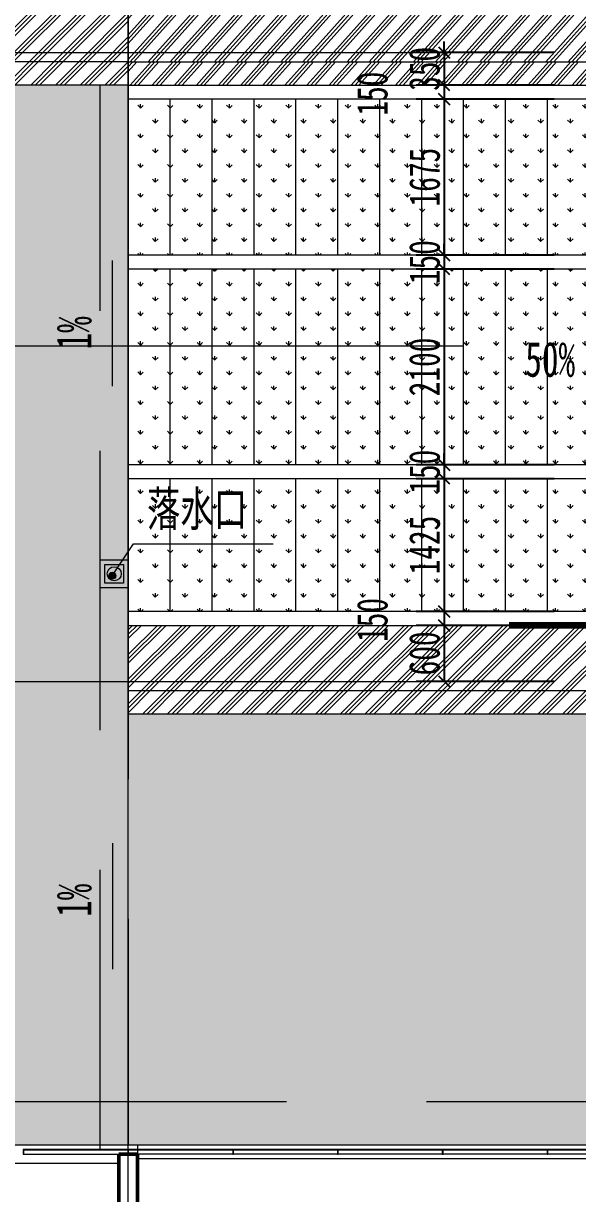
# Model space of a CAD drawing. Header units: millimetres. Extents: x 124696 to 347024, y 412631 to 564609.
# Drawn here: x 171047 to 176995, y 545353 to 557915 of the extents above; entities that cross this region are included whole.
import ezdxf

# ---------------------------------------------------------------- set-up
doc = ezdxf.new("R2010")
doc.units = ezdxf.units.MM
doc.header["$LTSCALE"] = 1500
doc.header["$MEASUREMENT"] = 0
for name, pattern in [('二层平面图$0$Aligning Line', [6.35, 3.175, -3.175]), ('二层平面图$0$IMPORT-216002', [3, 2, -1]), ('二层平面图$0$轴网线_12_3_3_3 mm', [21, 12, -3, 3, -3]), ('二层平面图$0$隐藏线', [7.14375, 4.7625, -2.38125])]:
    doc.linetypes.add(name, pattern=pattern)
doc.layers.add('0-建筑底图', color=7, linetype='Continuous')
for name, color, linetype, lineweight in [('二层平面图$0$A-FLOR-STRS', 51, 'Continuous', 9), ('二层平面图$0$A-LINE', 7, 'Continuous', 9), ('二层平面图$0$A-LINE-1', 7, '二层平面图$0$IMPORT-216002', 9), ('二层平面图$0$A-LINE-2', 7, 'Continuous', 20), ('二层平面图$0$A-LINE-4', 7, '二层平面图$0$Aligning Line', 100), ('二层平面图$0$A-LINE-5', 7, '二层平面图$0$隐藏线', 9), ('二层平面图$0$A-WALL-1', 10, 'Continuous', 50), ('二层平面图$0$A-WALL-CURT-PANEL-2', 7, 'Continuous', 9), ('二层平面图$0$A-WALL-CURT-PANEL-3', 140, 'Continuous', 9), ('二层平面图$0$A-WALL-CURT-STILE-2', 7, 'Continuous', 9), ('二层平面图$0$A-WALL-CURT-STILE-3', 7, 'Continuous', 9), ('二层平面图$0$ANNO-DIMS', 3, 'Continuous', 15), ('二层平面图$0$ANNO-DOTE-1', 10, '二层平面图$0$轴网线_12_3_3_3 mm', 15), ('二层平面图$0$ANNO-TEXT', 7, 'Continuous', 15), ('二层平面图$0$ANNO-TEXT-2', 210, 'Continuous', 15), ('二层平面图$0$FLOR-PATT', 99, 'Continuous', 9)]:
    doc.layers.add(name, color=color, linetype=linetype, lineweight=lineweight)
doc.styles.add('二层平面图$0$黑体', font='simhei.ttf', dxfattribs={"width": 0.7, "height": 375})
doc.styles.add('二层平面图$0$黑体_5', font='simhei.ttf', dxfattribs={"width": 0.7, "height": 330})
doc.dimstyles.new('二层平面图$0$直线_2_2mm_黑体_引线_文字在上_2', dxfattribs={"dimscale": 304.8, "dimtxt": 412.811453, "dimasz": 0.393701, "dimexe": 0.984252, "dimexo": 0.0625, "dimgap": 0.147638, "dimtad": 1, "dimdec": 0, "dimzin": 0, "dimdsep": 46, "dimtxsty": '二层平面图$0$黑体_5', "dimblk1": '二层平面图$0$_Oblique', "dimblk2": '二层平面图$0$_Oblique', "dimsah": 1, "dimcen": 0.09, "dimazin": 0, "dimtfac": 1, "dimtdec": 4, "dimtix": 1, "dimtmove": 2, "dimatfit": 3, "dimfxl": 3.937008, "dimfxlon": 1, "dimtvp": 1, "dimtolj": 1, "dimtzin": 0, "dimarcsym": 2})
doc.dimstyles.new('二层平面图$0$直线_2_2mm_黑体_引线_文字在上_3', dxfattribs={"dimscale": 304.8, "dimtxt": 412.811453, "dimasz": 0.393701, "dimexe": 0.984252, "dimexo": 0.0625, "dimgap": 0.147638, "dimtad": 1, "dimdec": 0, "dimzin": 0, "dimdsep": 46, "dimtxsty": '二层平面图$0$黑体_5', "dimblk1": '二层平面图$0$_Oblique', "dimblk2": '二层平面图$0$_Oblique', "dimsah": 1, "dimcen": 0.09, "dimazin": 0, "dimtfac": 1, "dimtdec": 4, "dimtix": 1, "dimtmove": 0, "dimatfit": 3, "dimfxl": 3.937008, "dimfxlon": 1, "dimtvp": 1, "dimtolj": 1, "dimtzin": 0, "dimarcsym": 2})
pattern_1 = [(45, (0, 0), (-132.58252, 132.58252), []), (45, (46.88, 0), (0, 265.16504), []), (45, (-46.88, 0), (0, 265.16504), [])]
pattern_2 = [(90, (0, 0), (-159.099, 159.099), [42.187, -276.011]), (45, (0, 0), (-159.09903, 159.09903), [42.187, -182.812]), (135, (0, 0), (-159.09903, -159.09903), [42.188, -182.813])]

# ---------------------------------------------------------------- blocks, each defined once
blk = doc.blocks.new('二层平面图$0$系统嵌板 - 白色拉板网 B-8735269-104-2F')
at = {"layer": '二层平面图$0$A-WALL-CURT-PANEL-3'}
for p, q in [((558.5, 5), (-558.5, 5)), ((-558.5, 5), (-558.5, 0)), ((-558.5, 0), (558.5, 0)), ((558.5, 0), (558.5, 5))]:
    blk.add_line(p, q, dxfattribs=at)
blk = doc.blocks.new('二层平面图$0$矩形竖梃 - 8 x 50 mm 蜂窝铝板幕墙开缝-8735262-104-2F')
at = {"layer": '二层平面图$0$A-WALL-CURT-STILE-3'}
for p, q in [((-4, 0), (4, 0)), ((-4, -50), (-4, 0)), ((4, 0), (4, -50)), ((4, -50), (-4, -50))]:
    blk.add_line(p, q, dxfattribs=at)
blk = doc.blocks.new('二层平面图$0$楼板 斜檐口 - 楼板 斜檐口-3571289-104-2F')
at = {"layer": '二层平面图$0$FLOR-PATT'}
h = blk.add_hatch(dxfattribs=at)
h.set_pattern_fill('FP_69', color=256, style=0, pattern_type=2)
h.set_pattern_definition(pattern_1)
h.paths.add_polyline_path([(22388, 101150), (27000, 101150), (27000, 101850), (18000, 101850), (18000, 101150), (21698, 101150)])
h = blk.add_hatch(dxfattribs=at)
h.set_pattern_fill('FP_80', color=256, style=0, pattern_type=2)
h.set_pattern_definition([(48.19, (5590, 0), (-118.58652, 132.5819), []), (48.19, (5631.93, 0), (-0.00192, 265.16498), []), (48.19, (5548.07, 0), (-0.00192, 265.16498), [])])
h.paths.add_polyline_path([(36900, 101150), (36900, 101850), (27000, 101850), (27000, 101150), (36194, 101150)])
h = blk.add_hatch(dxfattribs=at)
h.set_pattern_fill('FP_69', color=256, style=0, pattern_type=2)
h.set_pattern_definition(pattern_1)
h.paths.add_polyline_path([(22388, 100900), (27000, 100900), (27000, 101150), (18000, 101150), (18000, 100900), (21698, 100900)])
h = blk.add_hatch(dxfattribs=at)
h.set_pattern_fill('FP_79', color=256, style=0, pattern_type=2)
h.set_pattern_definition([(48.19, (5620, 0), (-118.58652, 132.5819), []), (48.19, (5661.93, 0), (-0.00192, 265.16498), []), (48.19, (5578.07, 0), (-0.00192, 265.16498), [])])
h.paths.add_polyline_path([(36900, 100900), (36900, 101150), (27000, 101150), (27000, 100900), (36194, 100900)])
h = blk.add_hatch(dxfattribs=at)
h.set_pattern_fill('FP_47', color=256, style=0, pattern_type=2)
h.set_pattern_definition(pattern_1)
h.paths.add_polyline_path([(35849, 94400), (45000, 94400), (45000, 95100), (27000, 95100), (27000, 94400), (35504, 94400)])
h = blk.add_hatch(dxfattribs=at)
h.set_pattern_fill('FP_47', color=256, style=0, pattern_type=2)
h.set_pattern_definition(pattern_1)
h.paths.add_polyline_path([(27000, 94150), (45000, 94150), (45000, 94400), (27000, 94400), (27000, 94369)])
at = {"layer": '二层平面图$0$A-LINE'}
for p, q in [((27000, 101150), (27000, 101850)), ((27000, 101850), (27000, 101150)), ((27000, 101150), (18000, 101150)), ((27000, 101150), (36900, 101150)), ((27000, 100900), (27000, 101150)), ((27000, 101150), (27000, 100900)), ((27000, 100900), (18000, 100900)), ((27000, 100900), (36900, 100900)), ((27000, 95100), (45000, 95100)), ((27000, 94150), (27000, 94400)), ((27000, 94400), (45000, 94400)), ((27000, 94150), (45000, 94150))]:
    blk.add_line(p, q, dxfattribs=at)
blk = doc.blocks.new('二层平面图$0$矩形竖梃 - 8 x 50 mm 蜂窝铝板幕墙开缝-2339152-104-2F')
at = {"layer": '二层平面图$0$A-WALL-CURT-STILE-2'}
blk.add_line((25879, 89425), (26900, 89425), dxfattribs=at)
blk = doc.blocks.new('二层平面图$0$00_引注_规范_ - 00_引注_规范_-5761223-104-2F')
at = {"layer": '二层平面图$0$ANNO-TEXT'}
for p, q in [((0, 0), (5, 0)), ((5, 0), (10, 0))]:
    blk.add_line(p, q, dxfattribs=at)
blk = doc.blocks.new('二层平面图$0$符号排水箭头_虚线 - 排水箭头-5917014-104-2F')
at = {"layer": '二层平面图$0$ANNO-TEXT'}
blk.add_hatch(color=256, dxfattribs=at).paths.add_polyline_path([(2.5, 0.577), (2.5, -0.577), (0, 0)])
at = {"layer": '二层平面图$0$ANNO-TEXT-2'}
blk.add_line((2.339, 0), (11.339, 0), dxfattribs=at)
blk = doc.blocks.new('二层平面图$0$符号排水箭头_虚线 - 排水箭头-5936943-104-2F')
at = {"layer": '二层平面图$0$ANNO-TEXT'}
blk.add_hatch(color=256, dxfattribs=at).paths.add_polyline_path([(2.5, -0.577), (0, 0), (2.5, 0.577)])
at = {"layer": '二层平面图$0$ANNO-TEXT-2'}
blk.add_line((2.339, 0), (11.339, 0), dxfattribs=at)
blk = doc.blocks.new('二层平面图$0$_Oblique')
at = {"color": 0, "linetype": 'ByBlock', "lineweight": -2}
blk.add_line((-0.5, -0.5), (0.5, 0.5), dxfattribs=at)
blk = doc.blocks.new('*D2566')
at = {"layer": '二层平面图$0$ANNO-DIMS', "color": 0, "lineweight": -2, "transparency": 16777216}
for p, q in [((31573, 101250), (30092, 101250)), ((30392, 101250), (30392, 101370)), ((30392, 101250), (30392, 100900)), ((31573, 100900), (30092, 100900)), ((30392, 100900), (30392, 100780))]:
    blk.add_line(p, q, dxfattribs=at)
at = {"layer": '二层平面图$0$ANNO-DIMS', "color": 0, "lineweight": -2, "transparency": 16777216, "xscale": 120, "yscale": 120, "zscale": 120}
for p, rotation in [((30392, 101250), 270), ((30392, 100900), 90)]:
    blk.add_blockref('二层平面图$0$_Oblique', p, dxfattribs=dict(at, rotation=rotation))
at = {"layer": '二层平面图$0$ANNO-DIMS', "color": 0, "transparency": 16777216, "insert": (30181, 101075), "char_height": 330, "width": 604.82, "attachment_point": 5, "rotation": 90, "style": '二层平面图$0$黑体_5'}
blk.add_mtext('\\A1;350', dxfattribs=at)
blk = doc.blocks.new('*D2567')
at = {"layer": '二层平面图$0$ANNO-DIMS', "color": 0, "lineweight": -2, "transparency": 16777216}
for p, q in [((31573, 100900), (30092, 100900)), ((30392, 100900), (30392, 100750)), ((31573, 100750), (30092, 100750))]:
    blk.add_line(p, q, dxfattribs=at)
at = {"layer": '二层平面图$0$ANNO-DIMS', "color": 0, "lineweight": -2, "transparency": 16777216, "xscale": 120, "yscale": 120, "zscale": 120}
for p, rotation in [((30392, 100900), 90), ((30392, 100750), 270)]:
    blk.add_blockref('二层平面图$0$_Oblique', p, dxfattribs=dict(at, rotation=rotation))
at = {"layer": '二层平面图$0$ANNO-DIMS', "color": 0, "transparency": 16777216, "insert": (29453, 100573), "char_height": 330, "width": 604.82, "attachment_point": 1, "rotation": 90, "line_spacing_factor": 0.872751, "style": '二层平面图$0$黑体_5'}
blk.add_mtext('\\A1;150', dxfattribs=at)
blk = doc.blocks.new('*D2568')
at = {"layer": '二层平面图$0$ANNO-DIMS', "color": 0, "lineweight": -2, "transparency": 16777216}
for p, q in [((31573, 100750), (30092, 100750)), ((30392, 100750), (30392, 99075)), ((31573, 99075), (30092, 99075))]:
    blk.add_line(p, q, dxfattribs=at)
at = {"layer": '二层平面图$0$ANNO-DIMS', "color": 0, "lineweight": -2, "transparency": 16777216, "xscale": 120, "yscale": 120, "zscale": 120}
for p, rotation in [((30392, 100750), 90), ((30392, 99075), 270)]:
    blk.add_blockref('二层平面图$0$_Oblique', p, dxfattribs=dict(at, rotation=rotation))
at = {"layer": '二层平面图$0$ANNO-DIMS', "color": 0, "transparency": 16777216, "insert": (30182, 99912), "char_height": 330, "width": 806.42, "attachment_point": 5, "rotation": 90, "style": '二层平面图$0$黑体_5'}
blk.add_mtext('\\A1;1675', dxfattribs=at)
blk = doc.blocks.new('*D2636')
at = {"layer": '二层平面图$0$ANNO-DIMS', "color": 0, "lineweight": -2, "transparency": 16777216}
for p, q in [((30392, 99075), (30392, 99195)), ((31573, 99075), (30092, 99075)), ((30392, 99075), (30392, 98925)), ((31573, 98925), (30092, 98925)), ((30392, 98925), (30392, 98805))]:
    blk.add_line(p, q, dxfattribs=at)
at = {"layer": '二层平面图$0$ANNO-DIMS', "color": 0, "lineweight": -2, "transparency": 16777216, "xscale": 120, "yscale": 120, "zscale": 120}
for p, rotation in [((30392, 99075), 270), ((30392, 98925), 90)]:
    blk.add_blockref('二层平面图$0$_Oblique', p, dxfattribs=dict(at, rotation=rotation))
at = {"layer": '二层平面图$0$ANNO-DIMS', "color": 0, "transparency": 16777216, "insert": (30181, 99000), "char_height": 330, "width": 604.82, "attachment_point": 5, "rotation": 90, "style": '二层平面图$0$黑体_5'}
blk.add_mtext('\\A1;150', dxfattribs=at)
blk = doc.blocks.new('*D2637')
at = {"layer": '二层平面图$0$ANNO-DIMS', "color": 0, "lineweight": -2, "transparency": 16777216}
for p, q in [((31573, 98925), (30092, 98925)), ((30392, 98925), (30392, 96825)), ((31573, 96825), (30092, 96825))]:
    blk.add_line(p, q, dxfattribs=at)
at = {"layer": '二层平面图$0$ANNO-DIMS', "color": 0, "lineweight": -2, "transparency": 16777216, "xscale": 120, "yscale": 120, "zscale": 120}
for p, rotation in [((30392, 98925), 90), ((30392, 96825), 270)]:
    blk.add_blockref('二层平面图$0$_Oblique', p, dxfattribs=dict(at, rotation=rotation))
at = {"layer": '二层平面图$0$ANNO-DIMS', "color": 0, "transparency": 16777216, "insert": (30181, 97875), "char_height": 330, "width": 806.42, "attachment_point": 5, "rotation": 90, "style": '二层平面图$0$黑体_5'}
blk.add_mtext('\\A1;2100', dxfattribs=at)
blk = doc.blocks.new('*D2638')
at = {"layer": '二层平面图$0$ANNO-DIMS', "color": 0, "lineweight": -2, "transparency": 16777216}
for p, q in [((30392, 96825), (30392, 96945)), ((31573, 96825), (30092, 96825)), ((30392, 96825), (30392, 96675)), ((31573, 96675), (30092, 96675)), ((30392, 96675), (30392, 96555))]:
    blk.add_line(p, q, dxfattribs=at)
at = {"layer": '二层平面图$0$ANNO-DIMS', "color": 0, "lineweight": -2, "transparency": 16777216, "xscale": 120, "yscale": 120, "zscale": 120}
for p, rotation in [((30392, 96825), 270), ((30392, 96675), 90)]:
    blk.add_blockref('二层平面图$0$_Oblique', p, dxfattribs=dict(at, rotation=rotation))
at = {"layer": '二层平面图$0$ANNO-DIMS', "color": 0, "transparency": 16777216, "insert": (30181, 96750), "char_height": 330, "width": 604.82, "attachment_point": 5, "rotation": 90, "style": '二层平面图$0$黑体_5'}
blk.add_mtext('\\A1;150', dxfattribs=at)
blk = doc.blocks.new('*D2639')
at = {"layer": '二层平面图$0$ANNO-DIMS', "color": 0, "lineweight": -2, "transparency": 16777216}
for p, q in [((31573, 96675), (30092, 96675)), ((30392, 96675), (30392, 95250)), ((31573, 95250), (30092, 95250))]:
    blk.add_line(p, q, dxfattribs=at)
at = {"layer": '二层平面图$0$ANNO-DIMS', "color": 0, "lineweight": -2, "transparency": 16777216, "xscale": 120, "yscale": 120, "zscale": 120}
for p, rotation in [((30392, 96675), 90), ((30392, 95250), 270)]:
    blk.add_blockref('二层平面图$0$_Oblique', p, dxfattribs=dict(at, rotation=rotation))
at = {"layer": '二层平面图$0$ANNO-DIMS', "color": 0, "transparency": 16777216, "insert": (30182, 95963), "char_height": 330, "width": 806.42, "attachment_point": 5, "rotation": 90, "style": '二层平面图$0$黑体_5'}
blk.add_mtext('\\A1;1425', dxfattribs=at)
blk = doc.blocks.new('*D2640')
at = {"layer": '二层平面图$0$ANNO-DIMS', "color": 0, "lineweight": -2, "transparency": 16777216}
for p, q in [((31573, 95250), (30092, 95250)), ((30392, 95250), (30392, 95100)), ((31573, 95100), (30092, 95100))]:
    blk.add_line(p, q, dxfattribs=at)
at = {"layer": '二层平面图$0$ANNO-DIMS', "color": 0, "lineweight": -2, "transparency": 16777216, "xscale": 120, "yscale": 120, "zscale": 120}
for p, rotation in [((30392, 95250), 90), ((30392, 95100), 270)]:
    blk.add_blockref('二层平面图$0$_Oblique', p, dxfattribs=dict(at, rotation=rotation))
at = {"layer": '二层平面图$0$ANNO-DIMS', "color": 0, "transparency": 16777216, "insert": (29453, 94923), "char_height": 330, "width": 604.82, "attachment_point": 1, "rotation": 90, "line_spacing_factor": 0.872751, "style": '二层平面图$0$黑体_5'}
blk.add_mtext('\\A1;150', dxfattribs=at)
blk = doc.blocks.new('*D2641')
at = {"layer": '二层平面图$0$ANNO-DIMS', "color": 0, "lineweight": -2, "transparency": 16777216}
for p, q in [((31573, 95100), (30092, 95100)), ((30392, 95100), (30392, 94500)), ((31573, 94500), (30092, 94500))]:
    blk.add_line(p, q, dxfattribs=at)
at = {"layer": '二层平面图$0$ANNO-DIMS', "color": 0, "lineweight": -2, "transparency": 16777216, "xscale": 120, "yscale": 120, "zscale": 120}
for p, rotation in [((30392, 95100), 90), ((30392, 94500), 270)]:
    blk.add_blockref('二层平面图$0$_Oblique', p, dxfattribs=dict(at, rotation=rotation))
at = {"layer": '二层平面图$0$ANNO-DIMS', "color": 0, "transparency": 16777216, "insert": (30181, 94800), "char_height": 330, "width": 604.82, "attachment_point": 5, "rotation": 90, "style": '二层平面图$0$黑体_5'}
blk.add_mtext('\\A1;600', dxfattribs=at)
blk = doc.blocks.new('二层平面图')
at = {"layer": '二层平面图$0$A-FLOR-STRS'}
h = blk.add_hatch(dxfattribs=at)
h.set_pattern_fill('FP_108', color=8, style=0, pattern_type=2)
h.set_pattern_definition(pattern_2)
h.paths.add_polyline_path([(27450, 99075), (27450, 100750), (27000, 100750), (27000, 99075)])
h = blk.add_hatch(dxfattribs=at)
h.set_pattern_fill('FP_108', color=8, style=0, pattern_type=2)
h.set_pattern_definition(pattern_2)
h.paths.add_polyline_path([(27900, 99075), (27900, 100750), (27450, 100750), (27450, 99075)])
h = blk.add_hatch(dxfattribs=at)
h.set_pattern_fill('FP_108', color=8, style=0, pattern_type=2)
h.set_pattern_definition(pattern_2)
h.paths.add_polyline_path([(28350, 99075), (28350, 100750), (27900, 100750), (27900, 99075), (27910.6, 99075)])
h = blk.add_hatch(dxfattribs=at)
h.set_pattern_fill('FP_108', color=8, style=0, pattern_type=2)
h.set_pattern_definition(pattern_2)
h.paths.add_polyline_path([(28350, 99075), (28800, 99075), (28800, 100750), (28350, 100750), (28350, 99085)])
h = blk.add_hatch(dxfattribs=at)
h.set_pattern_fill('FP_108', color=8, style=0, pattern_type=2)
h.set_pattern_definition(pattern_2)
h.paths.add_polyline_path([(29100, 99075), (29250, 99075), (29250, 100750), (28800, 100750), (28800, 99075), (28863.4, 99075)])
h = blk.add_hatch(dxfattribs=at)
h.set_pattern_fill('FP_122', color=8, style=0, pattern_type=2)
h.set_pattern_definition(pattern_2)
h.paths.add_polyline_path([(29700, 99075), (29700, 100750), (29250, 100750), (29250, 99075), (29646.3, 99075)])
h = blk.add_hatch(dxfattribs=at)
h.set_pattern_fill('FP_122', color=8, style=0, pattern_type=2)
h.set_pattern_definition(pattern_2)
h.paths.add_polyline_path([(29700, 99075), (30150, 99075), (30150, 100750), (29700, 100750), (29700, 99085)])
h = blk.add_hatch(dxfattribs=at)
h.set_pattern_fill('FP_122', color=8, style=0, pattern_type=2)
h.set_pattern_definition(pattern_2)
h.paths.add_polyline_path([(30592.1, 99075), (30600, 99075), (30600, 100750), (30150, 100750), (30150, 99075), (30474.4, 99075)])
h = blk.add_hatch(dxfattribs=at)
h.set_pattern_fill('FP_122', color=8, style=0, pattern_type=2)
h.set_pattern_definition(pattern_2)
h.paths.add_polyline_path([(31050, 99075), (31050, 100750), (30600, 100750), (30600, 99075), (30671.8, 99075)])
h = blk.add_hatch(dxfattribs=at)
h.set_pattern_fill('FP_122', color=8, style=0, pattern_type=2)
h.set_pattern_definition(pattern_2)
h.paths.add_polyline_path([(31500, 99075), (31500, 100750), (31050, 100750), (31050, 99075)])
h = blk.add_hatch(dxfattribs=at)
h.set_pattern_fill('FP_122', color=8, style=0, pattern_type=2)
h.set_pattern_definition(pattern_2)
h.paths.add_polyline_path([(31950, 99075), (31950, 100750), (31500, 100750), (31500, 99075)])
h = blk.add_hatch(dxfattribs=at)
h.set_pattern_fill('FP_107', color=8, style=0, pattern_type=2)
h.set_pattern_definition(pattern_2)
h.paths.add_polyline_path([(27450, 96825), (27450, 98925), (27000, 98925), (27000, 96825)])
h = blk.add_hatch(dxfattribs=at)
h.set_pattern_fill('FP_107', color=8, style=0, pattern_type=2)
h.set_pattern_definition(pattern_2)
h.paths.add_polyline_path([(27900, 96825), (27900, 98925), (27450, 98925), (27450, 96825)])
h = blk.add_hatch(dxfattribs=at)
h.set_pattern_fill('FP_107', color=8, style=0, pattern_type=2)
h.set_pattern_definition(pattern_2)
h.paths.add_polyline_path([(28350, 96825), (28350, 98925), (27900, 98925), (27900, 96825), (27910.6, 96825)])
h = blk.add_hatch(dxfattribs=at)
h.set_pattern_fill('FP_107', color=8, style=0, pattern_type=2)
h.set_pattern_definition(pattern_2)
h.paths.add_polyline_path([(28350, 96825), (28800, 96825), (28800, 98925), (28350, 98925), (28350, 96959.6)])
h = blk.add_hatch(dxfattribs=at)
h.set_pattern_fill('FP_107', color=8, style=0, pattern_type=2)
h.set_pattern_definition(pattern_2)
h.paths.add_polyline_path([(28935.5, 96825), (29250, 96825), (29250, 98925), (28800, 98925), (28800, 96825)])
h = blk.add_hatch(dxfattribs=at)
h.set_pattern_fill('FP_107', color=8, style=0, pattern_type=2)
h.set_pattern_definition(pattern_2)
h.paths.add_polyline_path([(29700, 96825), (29700, 98925), (29250, 98925), (29250, 96825), (29568.6, 96825)])
h = blk.add_hatch(dxfattribs=at)
h.set_pattern_fill('FP_107', color=8, style=0, pattern_type=2)
h.set_pattern_definition(pattern_2)
h.paths.add_polyline_path([(30150, 96825), (30150, 98925), (29700, 98925), (29700, 96825), (29981.5, 96825)])
h = blk.add_hatch(dxfattribs=at)
h.set_pattern_fill('FP_107', color=8, style=0, pattern_type=2)
h.set_pattern_definition(pattern_2)
h.paths.add_polyline_path([(30150, 96825), (30600, 96825), (30600, 98925), (30150, 98925), (30150, 97061.5)])
h = blk.add_hatch(dxfattribs=at)
h.set_pattern_fill('FP_107', color=8, style=0, pattern_type=2)
h.set_pattern_definition(pattern_2)
h.paths.add_polyline_path([(31050, 96825), (31050, 98925), (30600, 98925), (30600, 96825), (30671.8, 96825)])
h = blk.add_hatch(dxfattribs=at)
h.set_pattern_fill('FP_107', color=8, style=0, pattern_type=2)
h.set_pattern_definition(pattern_2)
h.paths.add_polyline_path([(31500, 96825), (31500, 98925), (31050, 98925), (31050, 96825)])
h = blk.add_hatch(dxfattribs=at)
h.set_pattern_fill('FP_107', color=8, style=0, pattern_type=2)
h.set_pattern_definition(pattern_2)
h.paths.add_polyline_path([(31950, 96825), (31950, 98925), (31500, 98925), (31500, 96825)])
h = blk.add_hatch(dxfattribs=at)
h.set_pattern_fill('FP_107', color=8, style=0, pattern_type=2)
h.set_pattern_definition(pattern_2)
h.paths.add_polyline_path([(27450, 95250), (27450, 96675), (27000, 96675), (27000, 95250), (27220.3, 95250)])
h = blk.add_hatch(dxfattribs=at)
h.set_pattern_fill('FP_107', color=8, style=0, pattern_type=2)
h.set_pattern_definition(pattern_2)
h.paths.add_polyline_path([(27900, 95250), (27900, 96675), (27450, 96675), (27450, 95250)])
h = blk.add_hatch(dxfattribs=at)
h.set_pattern_fill('FP_107', color=8, style=0, pattern_type=2)
h.set_pattern_definition(pattern_2)
h.paths.add_polyline_path([(27910.6, 95250), (28350, 95250), (28350, 96675), (27900, 96675), (27900, 95250)])
h = blk.add_hatch(dxfattribs=at)
h.set_pattern_fill('FP_107', color=8, style=0, pattern_type=2)
h.set_pattern_definition(pattern_2)
h.paths.add_polyline_path([(28800, 95250), (28800, 96675), (28350, 96675), (28350, 95250)])
h = blk.add_hatch(dxfattribs=at)
h.set_pattern_fill('FP_107', color=8, style=0, pattern_type=2)
h.set_pattern_definition(pattern_2)
h.paths.add_polyline_path([(29250, 95250), (29250, 96675), (28800, 96675), (28800, 95250)])
h = blk.add_hatch(dxfattribs=at)
h.set_pattern_fill('FP_107', color=8, style=0, pattern_type=2)
h.set_pattern_definition(pattern_2)
h.paths.add_polyline_path([(29700, 95250), (29700, 96675), (29250, 96675), (29250, 95250), (29291.2, 95250)])
h = blk.add_hatch(dxfattribs=at)
h.set_pattern_fill('FP_107', color=8, style=0, pattern_type=2)
h.set_pattern_definition(pattern_2)
h.paths.add_polyline_path([(29981.5, 95250), (30150, 95250), (30150, 96675), (29700, 96675), (29700, 95250)])
h = blk.add_hatch(dxfattribs=at)
h.set_pattern_fill('FP_107', color=8, style=0, pattern_type=2)
h.set_pattern_definition(pattern_2)
h.paths.add_polyline_path([(30600, 95250), (30600, 96675), (30150, 96675), (30150, 95250)])
h = blk.add_hatch(dxfattribs=at)
h.set_pattern_fill('FP_107', color=8, style=0, pattern_type=2)
h.set_pattern_definition(pattern_2)
h.paths.add_polyline_path([(30685.6, 95250), (31050, 95250.9), (31050, 96675), (30600, 96675), (30600, 95250), (30671.8, 95250)])
h = blk.add_hatch(dxfattribs=at)
h.set_pattern_fill('FP_107', color=8, style=0, pattern_type=2)
h.set_pattern_definition(pattern_2)
h.paths.add_polyline_path([(31500, 95250), (31500, 96675), (31050, 96675), (31050, 95250), (31362.1, 95250)])
h = blk.add_hatch(dxfattribs=at)
h.set_pattern_fill('FP_107', color=8, style=0, pattern_type=2)
h.set_pattern_definition(pattern_2)
h.paths.add_polyline_path([(31950, 95250), (31950, 96675), (31500, 96675), (31500, 95250)])
at = {"layer": '二层平面图$0$ANNO-TEXT'}
h = blk.add_hatch(color=8, dxfattribs=at)
edge = h.paths.add_edge_path()
edge.add_arc((26828.2, 95633.6), 37.5, 0, 360)
at = {"layer": '二层平面图$0$FLOR-PATT'}
h = blk.add_hatch(dxfattribs=at)
h.set_pattern_fill('FP_72', color=8, style=0, pattern_type=2)
h.set_pattern_definition([(90, (0, 0), (-159.099, 159.099), [42.187, -276.011]), (45, (0, 0), (-159.09903, 159.09903), [42.188, -182.813]), (135, (0, 0), (-159.09903, -159.09903), [42.188, -182.813])])
h.paths.add_polyline_path([(18000, 89525), (45000, 89525), (45000, 94150), (27000, 94150), (27000, 100900), (18000, 100900), (18000, 89653.3)])
at = {"layer": '二层平面图$0$A-FLOR-STRS', "color": 8}
for p, q in [((27450, 100750), (27000, 100750)), ((27900, 100750), (27450, 100750)), ((27450, 99075), (27450, 100750)), ((28350, 100750), (27900, 100750)), ((27900, 99075), (27900, 100750)), ((28800, 100750), (28350, 100750)), ((28350, 99075), (28350, 100750)), ((29250, 100750), (28800, 100750)), ((28800, 99075), (28800, 100750)), ((29700, 100750), (29250, 100750)), ((29250, 99075), (29250, 100750)), ((30150, 100750), (29700, 100750)), ((29700, 99075), (29700, 100750)), ((30600, 100750), (30150, 100750)), ((30150, 99075), (30150, 100750)), ((31050, 100750), (30600, 100750)), ((30600, 99075), (30600, 100750)), ((31500, 100750), (31050, 100750)), ((31050, 99075), (31050, 100750)), ((31950, 100750), (31500, 100750)), ((31500, 99075), (31500, 100750)), ((36900, 99075), (27000, 99075)), ((27450, 99075), (27000, 99075)), ((27900, 99075), (27450, 99075)), ((28350, 99075), (27900, 99075)), ((28800, 99075), (28350, 99075)), ((29250, 99075), (28800, 99075)), ((29700, 99075), (29250, 99075)), ((30150, 99075), (29700, 99075)), ((30600, 99075), (30150, 99075)), ((31050, 99075), (30600, 99075)), ((31500, 99075), (31050, 99075)), ((31950, 99075), (31500, 99075)), ((27450, 98925), (27000, 98925)), ((36900, 98925), (27000, 98925)), ((27900, 98925), (27450, 98925)), ((27450, 96825), (27450, 98925)), ((28350, 98925), (27900, 98925)), ((27900, 96825), (27900, 98925)), ((28800, 98925), (28350, 98925)), ((28350, 96825), (28350, 98925)), ((29250, 98925), (28800, 98925)), ((28800, 96825), (28800, 98925)), ((29700, 98925), (29250, 98925)), ((29250, 96825), (29250, 98925)), ((30150, 98925), (29700, 98925)), ((29700, 96825), (29700, 98925)), ((30600, 98925), (30150, 98925)), ((30150, 96825), (30150, 98925)), ((31050, 98925), (30600, 98925)), ((30600, 96825), (30600, 98925)), ((31500, 98925), (31050, 98925)), ((31050, 96825), (31050, 98925)), ((31950, 98925), (31500, 98925)), ((31500, 96825), (31500, 98925)), ((27450, 96825), (27000, 96825)), ((36900, 96825), (27000, 96825)), ((27900, 96825), (27450, 96825)), ((28350, 96825), (27900, 96825)), ((28800, 96825), (28350, 96825)), ((29250, 96825), (28800, 96825)), ((29700, 96825), (29250, 96825)), ((30150, 96825), (29700, 96825)), ((30600, 96825), (30150, 96825)), ((31050, 96825), (30600, 96825)), ((31500, 96825), (31050, 96825)), ((31950, 96825), (31500, 96825)), ((36900, 96675), (27000, 96675)), ((27450, 96675), (27000, 96675)), ((27900, 96675), (27450, 96675)), ((27450, 95250), (27450, 96675)), ((28350, 96675), (27900, 96675)), ((27900, 95250), (27900, 96675)), ((28800, 96675), (28350, 96675)), ((28350, 95250), (28350, 96675)), ((29250, 96675), (28800, 96675)), ((28800, 95250), (28800, 96675)), ((29700, 96675), (29250, 96675)), ((29250, 95250), (29250, 96675)), ((30150, 96675), (29700, 96675)), ((29700, 95250), (29700, 96675)), ((30600, 96675), (30150, 96675)), ((30150, 95250), (30150, 96675)), ((31050, 96675), (30600, 96675)), ((30600, 95250), (30600, 96675)), ((31500, 96675), (31050, 96675)), ((31050, 95250), (31050, 96675)), ((31950, 96675), (31500, 96675)), ((31500, 95250), (31500, 96675)), ((27450, 95250), (27000, 95250)), ((27900, 95250), (27450, 95250)), ((28350, 95250), (27900, 95250)), ((28800, 95250), (28350, 95250)), ((29250, 95250), (28800, 95250)), ((29700, 95250), (29250, 95250)), ((30150, 95250), (29700, 95250)), ((30600, 95250), (30150, 95250)), ((31050, 95250), (30600, 95250)), ((31500, 95250), (31050, 95250)), ((31950, 95250), (31500, 95250))]:
    blk.add_line(p, q, dxfattribs=at)
at = {"layer": '二层平面图$0$A-LINE', "color": 8}
for p, q in [((27000, 94400), (27000, 100900)), ((26750, 95755), (26950, 95755)), ((26750, 95555), (26750, 95755)), ((26950, 95755), (26950, 95555)), ((26950, 95555), (26750, 95555)), ((18000, 89525), (45000, 89525)), ((27100, 89525), (27100, 89475)), ((27100, 89470), (27100, 89425)), ((26900, 89325), (18000, 89325)), ((45000, 89425), (27100, 89425)), ((44950, 89375), (27100, 89375))]:
    blk.add_line(p, q, dxfattribs=at)
blk.add_circle((26850, 95655), 75, dxfattribs=at)
at = {"layer": '二层平面图$0$A-LINE-1', "color": 8}
for p, q in [((26700, 89475.5), (26700, 100900)), ((27000, 100950), (27000, 89525)), ((12200, 89991.2), (50500, 89991.2))]:
    blk.add_line(p, q, dxfattribs=at)
at = {"layer": '二层平面图$0$A-LINE-2', "color": 8}
blk.add_line((27000, 101850), (27000, 95100), dxfattribs=at)
at = {"layer": '二层平面图$0$A-LINE-4', "color": 8}
blk.add_line((54900, 95100), (27000, 95100), dxfattribs=at)
at = {"layer": '二层平面图$0$A-LINE-5', "color": 8}
for p, q in [((26700, 95805), (27000, 95805)), ((26700, 95505), (26700, 95805)), ((27000, 95805), (27000, 95505)), ((27000, 95505), (26700, 95505))]:
    blk.add_line(p, q, dxfattribs=at)
at = {"layer": '二层平面图$0$A-WALL-1', "color": 8}
for p, q in [((26900, 89425), (26900, 83625)), ((27100, 89425), (26900, 89425)), ((27100, 83625), (27100, 89425))]:
    blk.add_line(p, q, dxfattribs=at)
at = {"layer": '二层平面图$0$ANNO-DOTE-1', "color": 8}
for p, q in [((27000, -6710.3), (27000, 106757.2)), ((-18896.2, 101250), (101078.3, 101250)), ((-18896.2, 98100), (101078.3, 98100)), ((-18896.2, 94500), (101078.3, 94500))]:
    blk.add_line(p, q, dxfattribs=at)
at = {"layer": '二层平面图$0$ANNO-TEXT', "color": 8}
blk.add_line((26828.2, 95633.6), (27055.8, 95977.4), dxfattribs=at)
blk.add_circle((26828.2, 95633.6), 37.5, dxfattribs=at)
at = {"layer": '二层平面图$0$A-LINE', "color": 8}
blk.add_blockref('二层平面图$0$楼板 斜檐口 - 楼板 斜檐口-3571289-104-2F', (0, 0), dxfattribs=at)
at = {"layer": '二层平面图$0$A-WALL-CURT-PANEL-2', "color": 8, "rotation": 180}
for p in [(26437.5, 89475), (27562.5, 89475), (28687.5, 89475), (29812.5, 89475), (30937.5, 89475), (32062.5, 89475)]:
    blk.add_blockref('二层平面图$0$系统嵌板 - 白色拉板网 B-8735269-104-2F', p, dxfattribs=at)
at = {"layer": '二层平面图$0$A-WALL-CURT-STILE-2', "color": 8, "extrusion": (0, 0, -1)}
for p in [(-25875, 89475), (-27000, 89475), (-28125, 89475), (-29250, 89475), (-30375, 89475), (-31500, 89475)]:
    blk.add_blockref('二层平面图$0$矩形竖梃 - 8 x 50 mm 蜂窝铝板幕墙开缝-8735262-104-2F', p, dxfattribs=at)
at = {"layer": '二层平面图$0$A-WALL-CURT-STILE-2', "color": 8}
blk.add_blockref('二层平面图$0$矩形竖梃 - 8 x 50 mm 蜂窝铝板幕墙开缝-2339152-104-2F', (0, 0), dxfattribs=at)
at = {"layer": '二层平面图$0$ANNO-TEXT', "color": 8, "xscale": 150, "yscale": 150, "zscale": 150}
for name, p, rotation in [('二层平面图$0$符号排水箭头_虚线 - 排水箭头-5917014-104-2F', (26830.8, 97316.9), 90.0000000000003), ('二层平面图$0$符号排水箭头_虚线 - 排水箭头-5936943-104-2F', (26830.8, 93112.4), 270.000000000011)]:
    blk.add_blockref(name, p, dxfattribs=dict(at, rotation=rotation))
blk.add_blockref('二层平面图$0$00_引注_规范_ - 00_引注_规范_-5761223-104-2F', (27055.8, 95977.4), dxfattribs=at)
at = {"layer": '二层平面图$0$ANNO-TEXT', "color": 8, "char_height": 375, "width": 471.392, "attachment_point": 1, "rotation": 90, "style": '二层平面图$0$黑体'}
for insert in [(26228.6, 98062.3), (26228.6, 91971.1)]:
    blk.add_mtext('1%', dxfattribs=dict(at, insert=insert))
at = {"layer": '二层平面图$0$ANNO-TEXT', "color": 8, "char_height": 375, "attachment_point": 1, "style": '二层平面图$0$黑体'}
for s, insert, width in [('50%', (31261.1, 98144.5), 707.088), ('落水口', (27200.8, 96539.2), 1414.177)]:
    blk.add_mtext(s, dxfattribs=dict(at, insert=insert, width=width))
at = {"layer": '二层平面图$0$ANNO-DIMS', "color": 8}
for base, p1, p2, override, picture, middle in [((30392.4, 100900), (31592.4, 101250), (31592.4, 100900), {"dimpost": '<>', "dimfxl": 350}, '*D2566', (30180.5, 101075)), ((30392.4, 99075), (31592.4, 100750), (31592.4, 99075), {"dimpost": '<>', "dimfxl": 1675}, '*D2568', (30182.4, 99912.5)), ((30392.4, 98925), (31592.4, 99075), (31592.4, 98925), {"dimpost": '<>', "dimfxl": 150}, '*D2636', (30180.5, 99000)), ((30392.4, 96825), (31592.4, 98925), (31592.4, 96825), {"dimpost": '<>', "dimfxl": 2100}, '*D2637', (30180.5, 97875)), ((30392.4, 96675), (31592.4, 96825), (31592.4, 96675), {"dimpost": '<>', "dimfxl": 150}, '*D2638', (30180.5, 96750)), ((30392.4, 95250), (31592.4, 96675), (31592.4, 95250), {"dimpost": '<>', "dimfxl": 1425}, '*D2639', (30182.4, 95962.5)), ((30392.4, 94500), (31592.4, 95100), (31592.4, 94500), {"dimpost": '<>', "dimfxl": 600}, '*D2641', (30180.5, 94800))]:
    dim = blk.add_linear_dim(base=base, p1=p1, p2=p2, angle=90, dimstyle='二层平面图$0$直线_2_2mm_黑体_引线_文字在上_3', override=override, dxfattribs=at)
    dim.commit()
    dim.dimension.update_dxf_attribs({"geometry": picture, "text_midpoint": middle})
for base, p1, p2, picture, middle in [((30392.4, 100750), (31592.4, 100900), (31592.4, 100750), '*D2567', (29672.7, 100875.4)), ((30392.4, 95100), (31592.4, 95250), (31592.4, 95100), '*D2640', (29672.7, 95225.4))]:
    dim = blk.add_linear_dim(base=base, p1=p1, p2=p2, angle=90, dimstyle='二层平面图$0$直线_2_2mm_黑体_引线_文字在上_2', override={"dimpost": '<>', "dimfxl": 150}, dxfattribs=at)
    dim.commit()
    dim.dimension.update_dxf_attribs({"geometry": picture, "text_midpoint": middle, "dimtype": 160, "text_rotation": 90})

msp = doc.modelspace()

# ---------------------------------------------------------------- block references
at = {"layer": '0-建筑底图'}
msp.add_blockref('二层平面图', (145172, 456352), dxfattribs=at)

doc.saveas('drawing.dxf')
